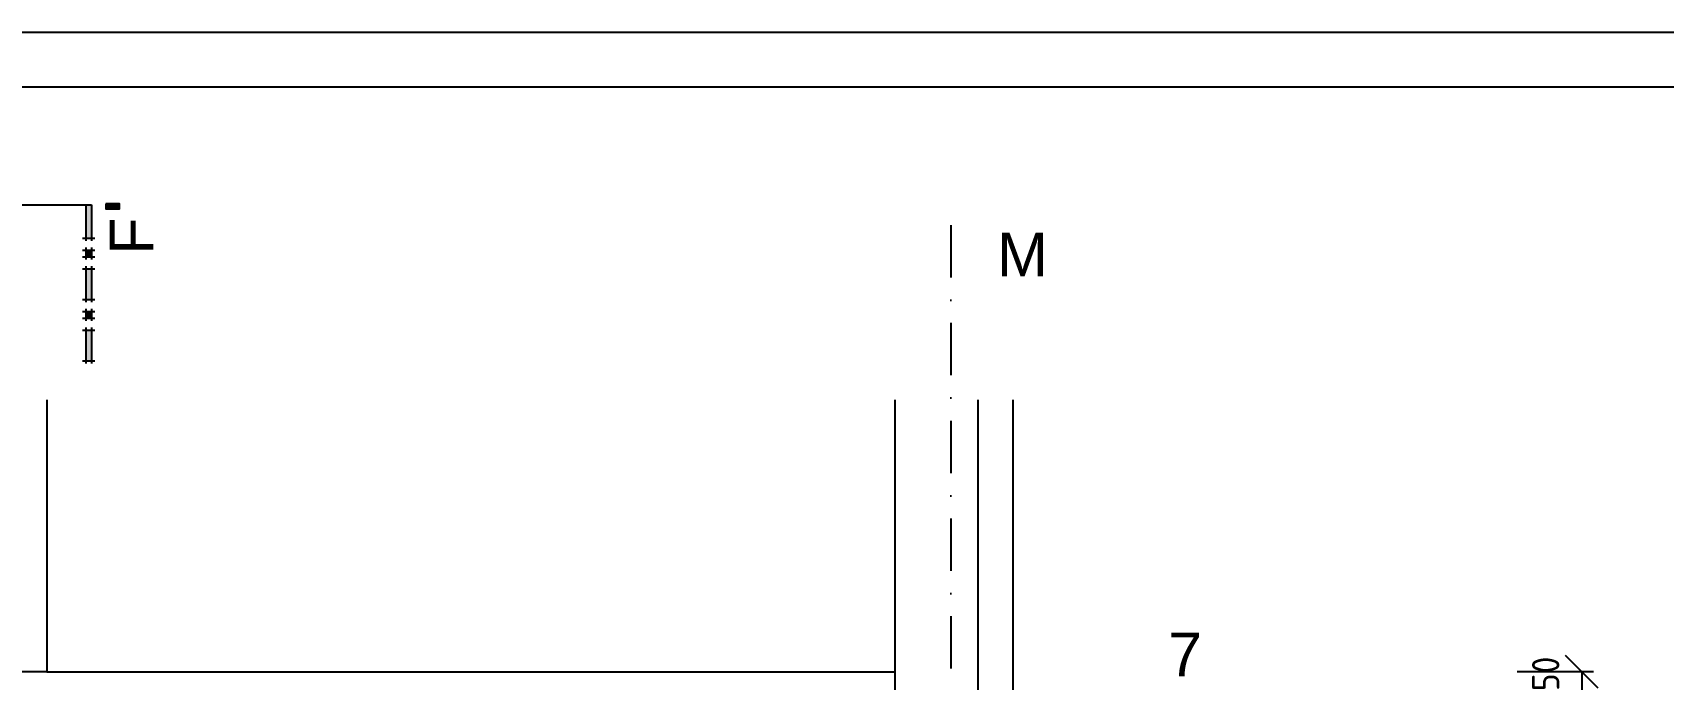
# Model space of a CAD drawing. Extents: x 4511820 to 5180432, y -1526536 to -944957.
# Drawn here: x 5036591 to 5044060, y -1312120 to -1309155 of the extents above; entities that cross this region are included whole.
import ezdxf

# ---------------------------------------------------------------- set-up
doc = ezdxf.new("R2010")
doc.units = 0
doc.header["$MEASUREMENT"] = 0
doc.linetypes.add('BODKOCIARKOVANA_3', pattern=[5.6, 3, -1.3, 0, -1.3])
doc.layers.get('0').update_dxf_attribs({"linetype": 'CONTINUOUS'})
doc.layers.get('Defpoints').update_dxf_attribs({"color": 61, "linetype": 'CONTINUOUS'})
for name, color, linetype in [('KÓTY', 4, 'CONTINUOUS'), ('MÚRY', 1, 'CONTINUOUS'), ('osi', 253, 'CONTINUOUS'), ('TENKÁ', 7, 'CONTINUOUS')]:
    doc.layers.add(name, color=color, linetype=linetype)
doc.styles.add('styl1', font='arial.ttf')
doc.styles.add('STYLE1', font='isocp.shx')
doc.dimstyles.new('STANDARD-50', dxfattribs={"dimtxt": 125, "dimasz": 150, "dimexe": 10, "dimexo": 200, "dimgap": 20, "dimtad": 1, "dimdsep": 46, "dimlunit": 6, "dimtxsty": 'STYLE1', "dimblk1": 'OBLIQUE', "dimblk2": 'OBLIQUE', "dimsah": 1, "dimcen": 2.5, "dimse1": 1, "dimse2": 1, "dimadec": 0, "dimazin": 0, "dimtfac": 1, "dimtmove": 1, "dimatfit": 3, "dimldrblk": 'OBLIQUE', "dimfxl": 1, "dimtolj": 1, "dimtzin": 0, "dimarcsym": 0})

# ---------------------------------------------------------------- blocks, each defined once
blk = doc.blocks.new('_OBLIQUE')
at = {"color": 0, "linetype": 'ByBlock'}
blk.add_line((-0.5, -0.5), (0.5, 0.5), dxfattribs=at)
blk = doc.blocks.new('*D22265')
at = {"layer": 'Defpoints', "color": 0}
for p in [(5040541, -1312085.2), (5040541, -1312335.2), (5043687.5, -1312335.2)]:
    blk.add_point(p, dxfattribs=at)
at = {"layer": 'KÓTY', "color": 0, "lineweight": -2}
blk.add_line((5043687.5, -1312085.2), (5043687.5, -1312335.2), dxfattribs=at)
at = {"layer": 'KÓTY', "color": 0, "linetype": 'ByBlock', "lineweight": -2, "xscale": 150, "yscale": 150, "zscale": 150}
for p, rotation in [((5043687.5, -1312085.2), 90), ((5043687.5, -1312335.2), 270)]:
    blk.add_blockref('_OBLIQUE', p, dxfattribs=dict(at, rotation=rotation))
at = {"layer": 'KÓTY', "color": 0, "insert": (5043521.5, -1312133.5), "char_height": 125, "attachment_point": 5, "rotation": 90, "style": 'STYLE1'}
blk.add_mtext('\\A1;250', dxfattribs=at)

msp = doc.modelspace()

# ---------------------------------------------------------------- hatches: boundary and pattern name
at = {"layer": 'TENKÁ'}
h = msp.add_hatch(color=256, dxfattribs=at)
h.dxf.hatch_style = 1
h.paths.add_polyline_path([(5036861, -1310097.699), (5036861, -1309944.074), (5036835.125, -1309944.074), (5036835.125, -1310097.699)])
h = msp.add_hatch(color=256, dxfattribs=at)
h.dxf.hatch_style = 1
h.paths.add_polyline_path([(5036861, -1310097.699), (5036861, -1309944.074), (5036835.125, -1309944.074), (5036835.125, -1310097.699)])
h = msp.add_hatch(color=256, dxfattribs=at)
h.dxf.hatch_style = 1
h.paths.add_polyline_path([(5036925.875, -1309963.449), (5036989.5, -1309963.449), (5036989.5, -1309939.824), (5036925.875, -1309939.824)])
h = msp.add_hatch(color=256, dxfattribs=at)
h.dxf.hatch_style = 1
h.paths.add_polyline_path([(5036925.875, -1309963.449), (5036989.5, -1309963.449), (5036989.5, -1309939.824), (5036925.875, -1309939.824)])
h = msp.add_hatch(color=256, dxfattribs=at)
h.dxf.hatch_style = 1
h.paths.add_polyline_path([(5036861, -1310152.574), (5036835.125, -1310152.574), (5036835.125, -1310182.824), (5036861, -1310182.824)])
h = msp.add_hatch(color=256, dxfattribs=at)
h.dxf.hatch_style = 1
h.paths.add_polyline_path([(5036861, -1310152.574), (5036835.125, -1310152.574), (5036835.125, -1310182.824), (5036861, -1310182.824)])
h = msp.add_hatch(color=256, dxfattribs=at)
h.dxf.hatch_style = 1
h.paths.add_polyline_path([(5036861, -1310378.824), (5036861, -1310237.699), (5036835.125, -1310237.699), (5036835.125, -1310378.824)])
h = msp.add_hatch(color=256, dxfattribs=at)
h.dxf.hatch_style = 1
h.paths.add_polyline_path([(5036861, -1310378.824), (5036861, -1310237.699), (5036835.125, -1310237.699), (5036835.125, -1310378.824)])
h = msp.add_hatch(color=256, dxfattribs=at)
h.dxf.hatch_style = 1
h.paths.add_polyline_path([(5036861, -1310433.699), (5036835.125, -1310433.699), (5036835.125, -1310463.949), (5036861, -1310463.949)])
h = msp.add_hatch(color=256, dxfattribs=at)
h.dxf.hatch_style = 1
h.paths.add_polyline_path([(5036861, -1310433.699), (5036835.125, -1310433.699), (5036835.125, -1310463.949), (5036861, -1310463.949)])
h = msp.add_hatch(color=256, dxfattribs=at)
h.dxf.hatch_style = 1
h.paths.add_polyline_path([(5036861, -1310518.824), (5036835.125, -1310518.824), (5036835.125, -1310659.949), (5036861, -1310659.949)])
h = msp.add_hatch(color=256, dxfattribs=at)
h.dxf.hatch_style = 1
h.paths.add_polyline_path([(5036861, -1310518.824), (5036835.125, -1310518.824), (5036835.125, -1310659.949), (5036861, -1310659.949)])

# ---------------------------------------------------------------- linework, layer by layer
at = {"layer": 'KÓTY', "ltscale": 25}
msp.add_line((5043740.903, -1312085.191), (5043390.903, -1312085.191), dxfattribs=at)
at = {"layer": 'MÚRY', "ltscale": 0.25}
msp.add_line((5036656, -1310838), (5036656, -1312085.191), dxfattribs=at)
at = {"layer": 'MÚRY'}
for p, q in [((5040541, -1310838), (5040541, -1312085.191)), ((5041081, -1310838), (5041081, -1313385.191)), ((5036656, -1312085.191), (5040541, -1312085.191))]:
    msp.add_line(p, q, dxfattribs=at)
at = {"layer": 'osi', "linetype": 'BODKOCIARKOVANA_3', "ltscale": 80}
msp.add_line((5040796, -1310038), (5040796, -1347555.191), dxfattribs=at)
at = {"layer": 'TENKÁ', "color": 7}
for p, q in [((5065037, -1309154.796), (4975746, -1309154.796)), ((5064787, -1309404.796), (4975996, -1309404.796))]:
    msp.add_line(p, q, dxfattribs=at)
at = {"layer": 'TENKÁ'}
for p, q in [((5036226, -1309944.074), (5036861, -1309944.074)), ((5036226, -1309944.074), (5036861, -1309944.074)), ((5036835.125, -1309944.074), (5036835.125, -1310110.199)), ((5036835.125, -1309944.074), (5036835.125, -1310110.199)), ((5036861, -1309944.074), (5036861, -1310110.199)), ((5036861, -1309944.074), (5036861, -1310110.199)), ((5036818.875, -1310097.699), (5036875.875, -1310097.699)), ((5036818.875, -1310097.699), (5036875.875, -1310097.699)), ((5036835.125, -1310140.074), (5036835.125, -1310195.324)), ((5036835.125, -1310140.074), (5036835.125, -1310195.324)), ((5036861, -1310140.074), (5036861, -1310195.324)), ((5036861, -1310140.074), (5036861, -1310195.324)), ((5036818.875, -1310152.574), (5036875.875, -1310152.574)), ((5036818.875, -1310152.574), (5036875.875, -1310152.574)), ((5036818.875, -1310182.824), (5036875.875, -1310182.824)), ((5036818.875, -1310182.824), (5036875.875, -1310182.824)), ((5036818.875, -1310237.699), (5036875.875, -1310237.699)), ((5036818.875, -1310237.699), (5036875.875, -1310237.699)), ((5036835.125, -1310225.199), (5036835.125, -1310391.324)), ((5036835.125, -1310225.199), (5036835.125, -1310391.324)), ((5036861, -1310225.199), (5036861, -1310391.324)), ((5036861, -1310225.199), (5036861, -1310391.324)), ((5036818.875, -1310378.824), (5036875.875, -1310378.824)), ((5036818.875, -1310378.824), (5036875.875, -1310378.824)), ((5036818.875, -1310433.699), (5036875.875, -1310433.699)), ((5036818.875, -1310433.699), (5036875.875, -1310433.699)), ((5036835.125, -1310421.199), (5036835.125, -1310476.449)), ((5036835.125, -1310421.199), (5036835.125, -1310476.449)), ((5036861, -1310421.199), (5036861, -1310476.449)), ((5036861, -1310421.199), (5036861, -1310476.449)), ((5036818.875, -1310463.949), (5036875.875, -1310463.949)), ((5036818.875, -1310463.949), (5036875.875, -1310463.949)), ((5036818.875, -1310518.824), (5036875.875, -1310518.824)), ((5036818.875, -1310518.824), (5036875.875, -1310518.824)), ((5036835.125, -1310506.324), (5036835.125, -1310672.449)), ((5036835.125, -1310506.324), (5036835.125, -1310672.449)), ((5036861, -1310506.324), (5036861, -1310672.449)), ((5036861, -1310506.324), (5036861, -1310672.449)), ((5036818.875, -1310659.949), (5036875.875, -1310659.949)), ((5036818.875, -1310659.949), (5036875.875, -1310659.949)), ((5040921, -1310838), (5040921, -1312335.191)), ((5036656, -1312085.191), (5036541, -1312085.191)), ((5040541, -1312085.191), (5040541, -1312335.191))]:
    msp.add_line(p, q, dxfattribs=at)
msp.add_lwpolyline([(5036925.875, -1309939.824), (5036925.875, -1309963.449), (5036989.5, -1309963.449), (5036989.5, -1309939.824)], close=True, dxfattribs=at)
msp.add_lwpolyline([(5036925.875, -1309939.824), (5036925.875, -1309963.449), (5036989.5, -1309963.449), (5036989.5, -1309939.824)], close=True, dxfattribs=at)

# ---------------------------------------------------------------- texts
at = {"layer": 'TENKÁ', "ltscale": 0.25, "style": 'styl1'}
msp.add_text('F', height=200, rotation=90, dxfattribs=at).set_placement((5037144.317, -1310173.311))
msp.add_text('F', height=200, rotation=90, dxfattribs=at).set_placement((5037144.317, -1310173.311))
for s, p in [('M', (5041008.554, -1310272.5)), ('7', (5041792.054, -1312105.789))]:
    msp.add_text(s, height=200, dxfattribs=at).set_placement(p)

# ---------------------------------------------------------------- dimensions: what is measured, and where the dimension line sits
at = {"layer": 'KÓTY'}
dim = msp.add_linear_dim(base=(5043687.5, -1312335.191), p1=(5040541, -1312085.191), p2=(5040541, -1312335.191), angle=90, dimstyle='STANDARD-50', dxfattribs=at)
dim.commit()
dim.dimension.update_dxf_attribs({"geometry": '*D22265', "text_midpoint": (5043604, -1312133.5), "dimtype": 160})

doc.saveas('drawing.dxf')
